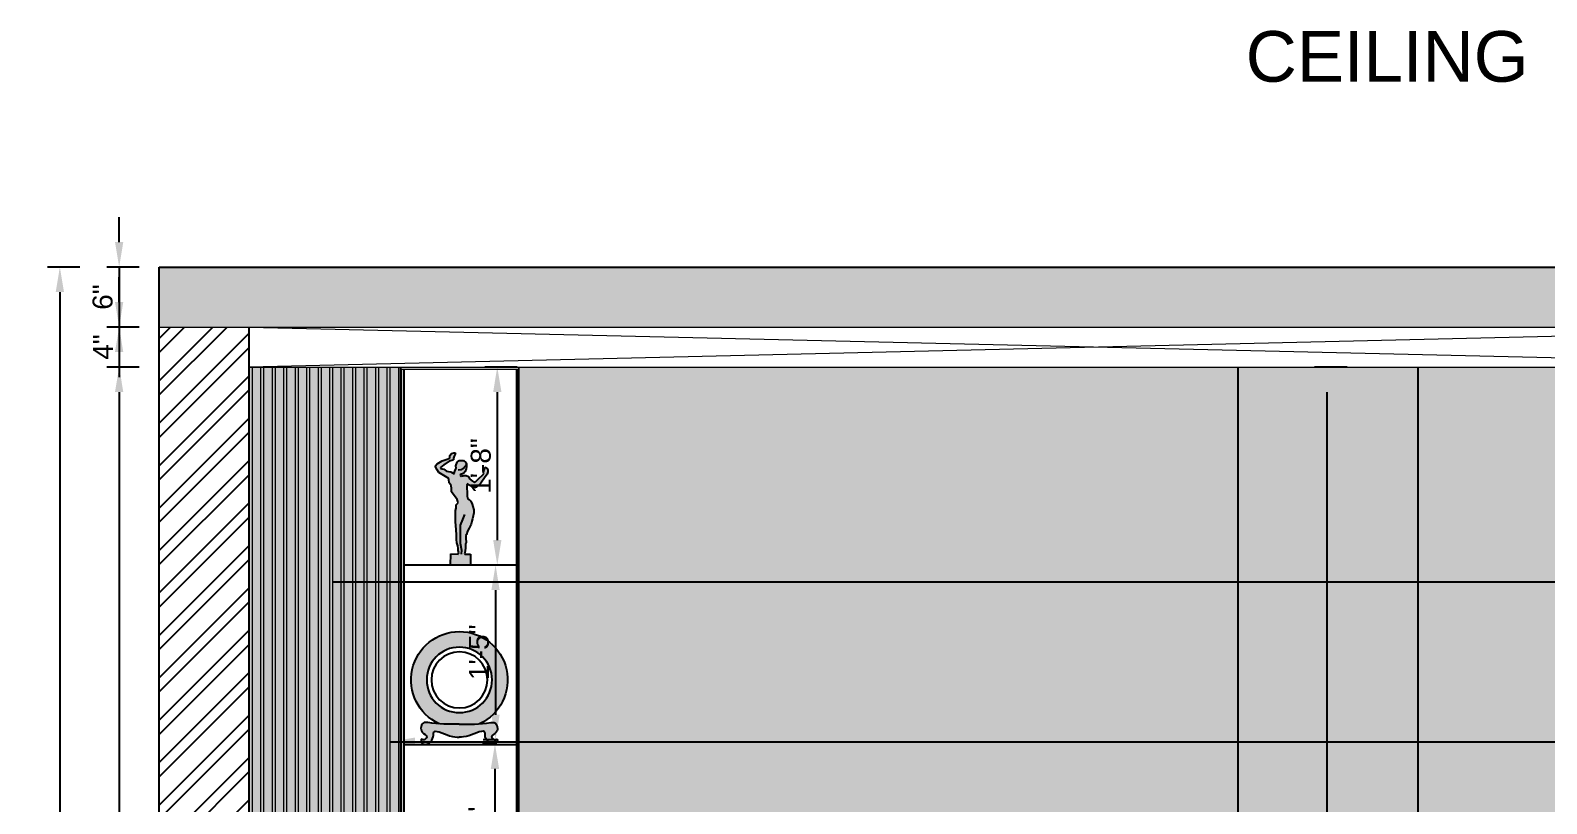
# Model space of a CAD drawing. Header units: inches. Extents: x 213 to 17763, y -4830 to 1802.
# Drawn here: x 4568.9 to 4720.7, y 1062.5 to 1139.9 of the extents above; entities that cross this region are included whole.
import ezdxf

# ---------------------------------------------------------------- set-up
doc = ezdxf.new("R2010")
doc.units = ezdxf.units.IN
doc.header["$MEASUREMENT"] = 0
doc.linetypes.add('ACAD_ISO02W100', pattern=[15, 12, -3])
doc.linetypes.add('AUDIT_D_060311083008-3', pattern=[0])
doc.layers.add('.', color=30, linetype='Continuous')
doc.layers.add('PDF3_Text', color=1, linetype='Continuous')
doc.styles.add('PDF Arial', font='arial.ttf')
doc.styles.get("Standard").update_dxf_attribs({"font": 'arial.ttf'})
doc.dimstyles.new('ISO-25', dxfattribs={"dimtxt": 4.5, "dimasz": 2.5, "dimexe": 1.25, "dimexo": 0.625, "dimtad": 1, "dimdec": 0, "dimlunit": 4, "dimtxsty": 'Standard', "dimcen": 2.5, "dimadec": 0, "dimazin": 0, "dimtfac": 1, "dimtdec": 0, "dimtmove": 0, "dimatfit": 3, "dimfxl": 1, "dimarcsym": 0})

# ---------------------------------------------------------------- blocks, each defined once
blk = doc.blocks.new('25')
for radius in [70.1, 60.1]:
    blk.add_circle((6557.9, 11311.5), radius)
blk.add_arc((6557.9, 11311.5), 103.5, 294.7324, 245.1969)
for points in [[(6558.3, 11216.5), (6490.8, 11220.1), (6483, 11220.1), (6478.7, 11199.5), (6488.7, 11189.6), (6480.8, 11183.2), (6477.3, 11184.6), (6477.3, 11178.2), (6492.9, 11175.4), (6497.2, 11179.6), (6502.9, 11193.1), (6502.9, 11197.4), (6537.7, 11191.7), (6558.3, 11188.9)], [(6558.3, 11216.5), (6625.7, 11220.1), (6633.5, 11220.1), (6637.8, 11199.5), (6627.8, 11189.6), (6635.7, 11183.2), (6639.2, 11184.6), (6639.2, 11178.2), (6623.6, 11175.4), (6619.3, 11179.6), (6613.6, 11193.1), (6613.6, 11197.4), (6578.8, 11191.7), (6558.3, 11188.9)]]:
    blk.add_spline(points, degree=3)
blk = doc.blocks.new('drtyh')
at = {"true_color": 0xf8b530, "transparency": 33554687}
h = blk.add_hatch(color=40, dxfattribs=at)
h.dxf.hatch_style = 1
h.paths.add_polyline_path([(16303.25, 10427.69, 1), (16296.7, 10427.69, 1)], flags=16)
h.paths.add_polyline_path([(16302.78, 10427.69, -1), (16297.17, 10427.69, -1)], flags=0)
edge = h.paths.add_edge_path()
edge.add_spline(control_points=[(16299.99, 10421.96), (16299.7, 10421.97), (16298.92, 10421.99), (16297.34, 10422.9), (16297.43, 10421.99), (16297.23, 10421.63), (16296.87, 10421.2), (16296.19, 10421.16), (16296.14, 10421.86), (16296.48, 10421.58), (16296.99, 10422.14), (16295.95, 10422.38), (16296.24, 10423.52), (16297.83, 10423.26), (16298.97, 10423.26), (16299.99, 10423.26)], knot_values=[0, 0, 0, 0, 20.787751, 56.042945, 60.299426, 74.926701, 80.949267, 96.827316, 103.212101, 107.035659, 117.124289, 131.176918, 152.186735, 159.997944, 227.551543, 227.551543, 227.551543, 227.551543], degree=3, periodic=0)
edge.add_spline(control_points=[(16299.99, 10423.26), (16301.01, 10423.26), (16302.15, 10423.26), (16303.74, 10423.52), (16304.03, 10422.38), (16302.99, 10422.14), (16303.5, 10421.58), (16303.84, 10421.86), (16303.8, 10421.16), (16303.11, 10421.2), (16302.75, 10421.63), (16302.55, 10421.99), (16302.64, 10422.9), (16301.06, 10421.99), (16300.28, 10421.97), (16299.99, 10421.96)], knot_values=[0, 0, 0, 0, 67.553599, 75.364808, 96.374625, 110.427254, 120.515884, 124.339442, 130.724227, 146.602276, 152.624842, 167.252117, 171.508597, 206.763792, 227.551543, 227.551543, 227.551543, 227.551543], degree=3, periodic=0)
edge.add_arc((16299.97, 10427.69), 4.83, 294.7357, 605.1958)
at = {"transparency": 33554687}
h = blk.add_hatch(color=7, dxfattribs=at)
h.dxf.hatch_style = 1
edge = h.paths.add_edge_path()
edge.add_spline(control_points=[(16299.99, 10421.96), (16300.28, 10421.97), (16301.06, 10421.99), (16302.64, 10422.9), (16302.55, 10421.99), (16302.75, 10421.63), (16303.11, 10421.2), (16303.8, 10421.16), (16303.84, 10421.86), (16303.5, 10421.58), (16302.99, 10422.14), (16304.03, 10422.38), (16303.74, 10423.52), (16302.15, 10423.26), (16301.01, 10423.26), (16299.99, 10423.26)], knot_values=[0, 0, 0, 0, 20.787751, 56.042945, 60.299426, 74.926701, 80.949267, 96.827316, 103.212101, 107.035659, 117.124289, 131.176918, 152.186735, 159.997944, 227.551543, 227.551543, 227.551543, 227.551543], degree=3, periodic=0)
edge.add_spline(control_points=[(16299.99, 10423.26), (16298.97, 10423.26), (16297.83, 10423.26), (16296.24, 10423.52), (16295.95, 10422.38), (16296.99, 10422.14), (16296.48, 10421.58), (16296.14, 10421.86), (16296.19, 10421.16), (16296.87, 10421.2), (16297.23, 10421.63), (16297.43, 10421.99), (16297.34, 10422.9), (16298.92, 10421.99), (16299.7, 10421.97), (16299.99, 10421.96)], knot_values=[0, 0, 0, 0, 67.553599, 75.364808, 96.374625, 110.427254, 120.515884, 124.339442, 130.724227, 146.602276, 152.624842, 167.252117, 171.508597, 206.763792, 227.551543, 227.551543, 227.551543, 227.551543], degree=3, periodic=0)
at = {"xscale": 0.04668264049485527, "yscale": 0.04668264049485527, "zscale": 0.04668264049485527}
blk.add_blockref('25', (15993.83, 9899.64), dxfattribs=at)
blk = doc.blocks.new('29')
for p, q in [((5315.7, 11600.4), (5315.1, 11599.2)), ((5315.1, 11599.2), (5316.2, 11596.3)), ((5321.5, 11600.4), (5315.7, 11600.4)), ((5316.2, 11596.3), (5319.8, 11588.6)), ((5319.8, 11588.6), (5322.1, 11581)), ((5329.8, 11598), (5321.5, 11600.4)), ((5322.1, 11581), (5322.1, 11574.5)), ((5334.5, 11592.1), (5329.8, 11598)), ((5335.6, 11589.2), (5334.5, 11592.1)), ((5335.6, 11581), (5335.6, 11589.2)), ((5350.3, 11575.7), (5335.6, 11581)), ((5195.2, 11542.2), (5192.8, 11536.9)), ((5192.8, 11536.9), (5192.8, 11528.7)), ((5192.8, 11528.7), (5195.2, 11520.5)), ((5198.1, 11546.3), (5195.2, 11542.2)), ((5195.2, 11520.5), (5205.2, 11506.4)), ((5202.8, 11545.2), (5198.1, 11546.3)), ((5208.1, 11532.8), (5202.8, 11545.2)), ((5208.7, 11526.4), (5208.1, 11532.8)), ((5208.1, 11521.7), (5208.7, 11526.4)), ((5231, 11498.8), (5208.1, 11521.7)), ((5275.7, 11564.5), (5272.7, 11557.5)), ((5272.7, 11557.5), (5272.7, 11547.5)), ((5272.7, 11547.5), (5274.5, 11541)), ((5274.5, 11541), (5278, 11530.5)), ((5283.9, 11571.6), (5275.7, 11564.5)), ((5278, 11530.5), (5283.3, 11524.6)), ((5283.3, 11524.6), (5290.4, 11520.5)), ((5292.1, 11571.6), (5283.9, 11571.6)), ((5290.4, 11520.5), (5293.9, 11520.5)), ((5301, 11571.6), (5292.1, 11571.6)), ((5293.9, 11520.5), (5296.8, 11516.4)), ((5308, 11565.1), (5301, 11571.6)), ((5313.9, 11551.6), (5308, 11565.1)), ((5312.7, 11542.8), (5313.9, 11551.6)), ((5313.9, 11539.9), (5312.7, 11542.8)), ((5317.4, 11532.2), (5313.9, 11539.9)), ((5319.2, 11522.8), (5317.4, 11532.2)), ((5322.1, 11521.7), (5319.2, 11522.8)), ((5322.1, 11574.5), (5328.6, 11572.2)), ((5324.5, 11524), (5322.1, 11521.7)), ((5326.2, 11525.8), (5324.5, 11524)), ((5332.7, 11529.3), (5326.2, 11525.8)), ((5328.6, 11572.2), (5338.6, 11569.2)), ((5340.9, 11530.5), (5332.7, 11529.3)), ((5338.6, 11569.2), (5358.6, 11555.7)), ((5340.3, 11504.4), (5378, 11526.9)), ((5349.2, 11532.2), (5340.9, 11530.5)), ((5358.6, 11538.7), (5349.2, 11532.2)), ((5365, 11570.4), (5350.3, 11575.7)), ((5358.6, 11555.7), (5370.9, 11545.7)), ((5365, 11540.5), (5358.6, 11538.7)), ((5383.3, 11559.3), (5365, 11570.4)), ((5369.1, 11541.6), (5365, 11540.5)), ((5371.5, 11543.4), (5369.1, 11541.6)), ((5370.9, 11545.7), (5371.5, 11543.4)), ((5378, 11526.9), (5384.4, 11536.3)), ((5391.5, 11549.9), (5383.3, 11559.3)), ((5384.4, 11536.3), (5391.5, 11549.9)), ((5205.2, 11506.4), (5218.7, 11486.4)), ((5218.7, 11486.4), (5235.7, 11470.6)), ((5238.7, 11491.1), (5231, 11498.8)), ((5235.7, 11470.6), (5241.6, 11468.8)), ((5243.4, 11489.4), (5238.7, 11491.1)), ((5241.6, 11468.8), (5246.9, 11470)), ((5250.4, 11493.5), (5243.4, 11489.4)), ((5246.9, 11470), (5272.2, 11483.5)), ((5255.7, 11497.6), (5250.4, 11493.5)), ((5261.6, 11502.9), (5255.7, 11497.6)), ((5265.7, 11511.7), (5261.6, 11502.9)), ((5274.5, 11515.8), (5265.7, 11511.7)), ((5272.2, 11483.5), (5271, 11480)), ((5271, 11480), (5272.2, 11474.7)), ((5272.2, 11465.3), (5271, 11454.7)), ((5272.2, 11474.7), (5272.2, 11465.3)), ((5283.3, 11515.2), (5274.5, 11515.8)), ((5286.9, 11513.4), (5283.3, 11515.2)), ((5289.2, 11513.4), (5286.9, 11513.4)), ((5292.7, 11512.9), (5289.2, 11513.4)), ((5295.7, 11513.4), (5292.7, 11512.9)), ((5296.8, 11516.4), (5295.7, 11513.4)), ((5329.2, 11453.3), (5330.3, 11466.2)), ((5330.3, 11466.2), (5331.5, 11477.9)), ((5331.5, 11477.9), (5338, 11487.9)), ((5338, 11487.9), (5340.3, 11500.2)), ((5340.3, 11500.2), (5340.3, 11504.4)), ((5251, 11407.1), (5249.2, 11398.3)), ((5256.3, 11418.3), (5251, 11407.1)), ((5262.8, 11424.8), (5256.3, 11418.3)), ((5267.5, 11427.1), (5262.8, 11424.8)), ((5270.4, 11437.1), (5267.5, 11427.1)), ((5271, 11444.7), (5270.4, 11437.1)), ((5271, 11454.7), (5271, 11444.7)), ((5304.5, 11412.1), (5306.2, 11417.4)), ((5312.7, 11404.5), (5304.5, 11412.1)), ((5306.2, 11417.4), (5308, 11425.1)), ((5308, 11425.1), (5329.2, 11453.3)), ((5312.7, 11391.6), (5312.7, 11404.5)), ((5249.2, 11398.3), (5245.1, 11386)), ((5245.1, 11386), (5245.7, 11373.7)), ((5245.7, 11373.7), (5250.4, 11352.1)), ((5250.4, 11352.1), (5253.3, 11342.7)), ((5280.9, 11368.1), (5288.6, 11349.2)), ((5288.6, 11349.2), (5296.4, 11328.2)), ((5314.5, 11382.8), (5312.7, 11391.6)), ((5315, 11356.9), (5314.5, 11382.8)), ((5314.5, 11339.9), (5315, 11356.9)), ((5253.3, 11342.7), (5255.7, 11331)), ((5255.7, 11331), (5262.7, 11316.9)), ((5262.7, 11316.9), (5269.8, 11304.6)), ((5269.8, 11304.6), (5273.3, 11292.2)), ((5273.3, 11292.2), (5275.1, 11288.1)), ((5296.4, 11328.2), (5297.5, 11298.2)), ((5297.5, 11298.2), (5296.4, 11259.3)), ((5310.6, 11291.5), (5311.7, 11310.5)), ((5310.6, 11273.6), (5310.6, 11291.5)), ((5311.7, 11310.5), (5313.8, 11326.3)), ((5313.8, 11326.3), (5314.5, 11339.9)), ((5275.1, 11278.1), (5274.5, 11262.3)), ((5274.5, 11262.3), (5276.8, 11257)), ((5275.1, 11288.1), (5275.1, 11278.1)), ((5276.8, 11257), (5277.4, 11242.9)), ((5277.4, 11242.9), (5278.6, 11229.4)), ((5296.4, 11259.3), (5292, 11233.8)), ((5292, 11233.8), (5293.1, 11218.3)), ((5304.3, 11239.8), (5305.4, 11249.3)), ((5304.3, 11231.4), (5304.3, 11239.8)), ((5305.4, 11249.3), (5309.6, 11260.9)), ((5309.6, 11260.9), (5310.6, 11273.6)), ((5257.4, 11218.2), (5258, 11177.7)), ((5279.2, 11218.2), (5257.4, 11218.2)), ((5258, 11177.7), (5334.4, 11176.5)), ((5278.6, 11229.4), (5280.9, 11220)), ((5280.9, 11220), (5279.2, 11218.2)), ((5302.2, 11224), (5304.3, 11231.4)), ((5304.3, 11217.7), (5302.2, 11224)), ((5332.8, 11218.8), (5304.3, 11217.7)), ((5333.9, 11176.6), (5332.8, 11218.8))]:
    blk.add_line(p, q)
blk.add_arc((5302.5, 11565.8), 30.3, 194.8067, 273.04279)
blk = doc.blocks.new('dfujhyfgh')
at = {"true_color": 0x000000}
h = blk.add_hatch(color=18, dxfattribs=at)
h.dxf.hatch_style = 1
h.paths.add_polyline_path([(5270.4, 11437.1), (5267.5, 11427.1), (5262.8, 11424.8), (5256.3, 11418.3), (5251, 11407.1), (5249.2, 11398.3), (5245.1, 11386), (5245.7, 11373.7), (5250.4, 11352.1), (5253.3, 11342.7), (5255.7, 11331), (5262.7, 11316.9), (5269.8, 11304.6), (5273.3, 11292.2), (5275.1, 11288.1), (5275.1, 11278.1), (5274.5, 11262.3), (5276.8, 11257), (5277.4, 11242.9), (5278.6, 11229.4), (5280.9, 11220), (5279.2, 11218.2), (5257.4, 11218.2), (5258, 11177.7), (5333.9, 11176.6), (5332.8, 11218.8), (5304.3, 11217.7), (5302.2, 11224), (5304.3, 11231.4), (5304.3, 11239.8), (5305.4, 11249.3), (5309.6, 11260.9), (5310.6, 11273.6), (5310.6, 11291.5), (5311.7, 11310.5), (5313.8, 11326.3), (5314.5, 11339.9), (5315, 11356.9), (5314.5, 11382.8), (5312.7, 11391.6), (5312.7, 11404.5), (5304.5, 11412.1), (5306.2, 11417.4), (5308, 11425.1), (5329.2, 11453.3), (5330.3, 11466.2), (5331.5, 11477.9), (5338, 11487.9), (5340.3, 11500.2), (5340.3, 11504.4), (5378, 11526.9), (5384.4, 11536.3), (5391.5, 11549.9), (5383.3, 11559.3), (5365, 11570.4), (5350.3, 11575.7), (5335.6, 11581), (5335.6, 11589.2), (5334.5, 11592.1), (5329.8, 11598), (5321.5, 11600.4), (5315.7, 11600.4), (5315.1, 11599.2), (5316.2, 11596.3), (5319.8, 11588.6), (5322.1, 11581), (5322.1, 11574.5), (5328.6, 11572.2), (5338.6, 11569.2), (5358.6, 11555.7), (5370.9, 11545.7), (5371.5, 11543.4), (5369.1, 11541.6), (5365, 11540.5), (5358.6, 11538.7), (5349.2, 11532.2), (5340.9, 11530.5), (5332.7, 11529.3), (5326.2, 11525.8), (5324.5, 11524), (5322.1, 11521.7), (5319.2, 11522.8), (5317.4, 11532.2), (5313.9, 11539.9), (5312.7, 11542.8), (5313.9, 11551.6), (5308, 11565.1), (5301, 11571.6), (5292.1, 11571.6), (5283.9, 11571.6), (5275.7, 11564.5), (5272.7, 11557.5), (5272.7, 11547.5), (5274.5, 11541), (5278, 11530.5), (5283.3, 11524.6), (5290.4, 11520.5), (5293.9, 11520.5), (5296.8, 11516.4), (5295.7, 11513.4), (5292.7, 11512.9), (5289.2, 11513.4), (5286.9, 11513.4), (5283.3, 11515.2), (5274.5, 11515.8), (5265.7, 11511.7), (5261.6, 11502.9), (5255.7, 11497.6), (5250.4, 11493.5), (5243.4, 11489.4), (5238.7, 11491.1), (5231, 11498.8), (5208.1, 11521.7), (5208.7, 11526.4), (5208.1, 11532.8), (5202.8, 11545.2), (5198.1, 11546.3), (5195.2, 11542.2), (5192.8, 11536.9), (5192.8, 11528.7), (5195.2, 11520.5), (5205.2, 11506.4), (5218.7, 11486.4), (5235.7, 11470.6), (5241.6, 11468.8), (5246.9, 11470), (5272.2, 11483.5), (5271, 11480), (5272.2, 11474.7), (5272.2, 11465.3), (5271, 11454.7), (5271, 11444.7)])
blk.add_blockref('29', (0, 0))
blk = doc.blocks.new('*D196')
at = {"color": 0, "linetype": 'AUDIT_D_060311083008-3', "lineweight": -2, "transparency": 16777216}
for p, q in [((4577.78, 1118.71), (4577.78, 1121.21)), ((4577.78, 1116.21), (4577.78, 1110.21)), ((4577.78, 1107.71), (4577.78, 1105.21))]:
    blk.add_line(p, q, dxfattribs=at)
at = {"color": 0, "linetype": 'ACAD_ISO02W100', "lineweight": -2, "transparency": 16777216}
for p, q in [((4579.78, 1116.21), (4576.53, 1116.21)), ((4579.78, 1110.21), (4576.53, 1110.21))]:
    blk.add_line(p, q, dxfattribs=at)
at = {"color": 0, "transparency": 16777216}
for points in [[(4577.36, 1118.71), (4578.19, 1118.71), (4577.78, 1116.21)], [(4577.36, 1107.71), (4578.19, 1107.71), (4577.78, 1110.21)]]:
    blk.add_solid(points, dxfattribs=at)
at = {"layer": 'Defpoints', "color": 0, "transparency": 16777216}
for p in [(4581.78, 1116.21), (4577.78, 1110.21), (4581.78, 1110.21)]:
    blk.add_point(p, dxfattribs=at)
at = {"color": 0, "lineweight": 5, "transparency": 16777216, "insert": (4576.13, 1113.21), "char_height": 2, "attachment_point": 5, "rotation": 90}
blk.add_mtext('6"', dxfattribs=at)
blk = doc.blocks.new('*D197')
at = {"color": 0, "linetype": 'AUDIT_D_060311083008-3', "lineweight": -2, "transparency": 16777216}
for p, q in [((4577.78, 1112.71), (4577.78, 1115.21)), ((4577.78, 1110.21), (4577.78, 1106.21)), ((4577.78, 1103.71), (4577.78, 1101.21))]:
    blk.add_line(p, q, dxfattribs=at)
at = {"color": 0, "linetype": 'ACAD_ISO02W100', "lineweight": -2, "transparency": 16777216}
for p, q in [((4579.78, 1110.21), (4576.53, 1110.21)), ((4579.78, 1106.21), (4576.53, 1106.21))]:
    blk.add_line(p, q, dxfattribs=at)
at = {"color": 0, "transparency": 16777216}
for points in [[(4577.36, 1112.71), (4578.19, 1112.71), (4577.78, 1110.21)], [(4577.36, 1103.71), (4578.19, 1103.71), (4577.78, 1106.21)]]:
    blk.add_solid(points, dxfattribs=at)
at = {"layer": 'Defpoints', "color": 0, "transparency": 16777216}
for p in [(4581.78, 1110.21), (4577.78, 1106.21), (4586.78, 1106.21)]:
    blk.add_point(p, dxfattribs=at)
at = {"color": 0, "lineweight": 5, "transparency": 16777216, "insert": (4576.15, 1108.21), "char_height": 2, "attachment_point": 5, "rotation": 90}
blk.add_mtext('4"', dxfattribs=at)
blk = doc.blocks.new('*D198')
at = {"color": 0, "linetype": 'ACAD_ISO02W100', "lineweight": -2, "transparency": 16777216}
for p, q in [((4573.84, 1116.21), (4570.59, 1116.21)), ((4573.84, 996.21), (4570.59, 996.21))]:
    blk.add_line(p, q, dxfattribs=at)
at = {"color": 0, "linetype": 'AUDIT_D_060311083008-3', "lineweight": -2, "transparency": 16777216}
blk.add_line((4571.84, 1113.71), (4571.84, 998.71), dxfattribs=at)
at = {"color": 0, "transparency": 16777216}
for points in [[(4571.43, 1113.71), (4572.26, 1113.71), (4571.84, 1116.21)], [(4571.43, 998.71), (4572.26, 998.71), (4571.84, 996.21)]]:
    blk.add_solid(points, dxfattribs=at)
at = {"layer": 'Defpoints', "color": 0, "transparency": 16777216}
for p in [(4581.78, 1116.21), (4571.84, 996.21), (4579.78, 996.21)]:
    blk.add_point(p, dxfattribs=at)
at = {"color": 0, "lineweight": 5, "transparency": 16777216, "insert": (4570.2, 1056.21), "char_height": 2, "attachment_point": 5, "rotation": 90}
blk.add_mtext("10'", dxfattribs=at)
blk = doc.blocks.new('*D206')
at = {"color": 0, "linetype": 'ACAD_ISO02W100', "lineweight": -2, "transparency": 16777216}
for p, q in [((4579.78, 1106.21), (4576.53, 1106.21)), ((4579.78, 999.21), (4576.53, 999.21))]:
    blk.add_line(p, q, dxfattribs=at)
at = {"color": 0, "linetype": 'AUDIT_D_060311083008-3', "lineweight": -2, "transparency": 16777216}
blk.add_line((4577.78, 1103.71), (4577.78, 1001.71), dxfattribs=at)
at = {"color": 0, "transparency": 16777216}
for points in [[(4577.36, 1103.71), (4578.19, 1103.71), (4577.78, 1106.21)], [(4577.36, 1001.71), (4578.19, 1001.71), (4577.78, 999.21)]]:
    blk.add_solid(points, dxfattribs=at)
at = {"layer": 'Defpoints', "color": 0, "transparency": 16777216}
for p in [(4586.78, 1106.21), (4577.78, 999.21), (4590.78, 999.21)]:
    blk.add_point(p, dxfattribs=at)
at = {"color": 0, "transparency": 16777216, "insert": (4576.13, 1052.71), "char_height": 2, "attachment_point": 5, "rotation": 90}
blk.add_mtext('8\'-11"', dxfattribs=at)
blk = doc.blocks.new('*D244')
at = {"color": 0, "linetype": 'ACAD_ISO02W100', "lineweight": -2, "transparency": 16777216}
for p, q in [((4617.62, 1106.21), (4614.37, 1106.21)), ((4617.62, 1086.41), (4614.37, 1086.41))]:
    blk.add_line(p, q, dxfattribs=at)
at = {"color": 0, "linetype": 'AUDIT_D_060311083008-3', "lineweight": -2, "transparency": 16777216}
blk.add_line((4615.62, 1103.71), (4615.62, 1088.91), dxfattribs=at)
at = {"color": 0, "transparency": 16777216}
for points in [[(4615.21, 1103.71), (4616.04, 1103.71), (4615.62, 1106.21)], [(4615.21, 1088.91), (4616.04, 1088.91), (4615.62, 1086.41)]]:
    blk.add_solid(points, dxfattribs=at)
at = {"layer": 'Defpoints', "color": 0, "transparency": 16777216}
for p in [(4621.63, 1106.21), (4615.62, 1086.41), (4621.63, 1086.41)]:
    blk.add_point(p, dxfattribs=at)
at = {"color": 0, "lineweight": 5, "transparency": 16777216, "insert": (4613.98, 1096.31), "char_height": 2, "attachment_point": 5, "rotation": 90}
blk.add_mtext('1\'-8"', dxfattribs=at)
blk = doc.blocks.new('*D245')
at = {"color": 0, "linetype": 'ACAD_ISO02W100', "lineweight": -2, "transparency": 16777216}
for p, q in [((4617.45, 1086.41), (4614.2, 1086.41)), ((4615.45, 1068.94), (4614.2, 1068.94))]:
    blk.add_line(p, q, dxfattribs=at)
at = {"color": 0, "linetype": 'AUDIT_D_060311083008-3', "lineweight": -2, "transparency": 16777216}
blk.add_line((4615.45, 1083.91), (4615.45, 1071.44), dxfattribs=at)
at = {"color": 0, "transparency": 16777216}
for points in [[(4615.03, 1083.91), (4615.86, 1083.91), (4615.45, 1086.41)], [(4615.03, 1071.44), (4615.86, 1071.44), (4615.45, 1068.94)]]:
    blk.add_solid(points, dxfattribs=at)
at = {"layer": 'Defpoints', "color": 0, "transparency": 16777216}
for p in [(4621.63, 1086.41), (4615.45, 1068.94), (4615.45, 1068.94)]:
    blk.add_point(p, dxfattribs=at)
at = {"color": 0, "transparency": 16777216, "insert": (4613.8, 1077.68), "char_height": 2, "attachment_point": 5, "rotation": 90}
blk.add_mtext('1\'-5"', dxfattribs=at)
blk = doc.blocks.new('*D246')
at = {"color": 0, "linetype": 'ACAD_ISO02W100', "lineweight": -2, "transparency": 16777216}
for p, q in [((4615.39, 1068.51), (4614.14, 1068.51)), ((4615.39, 1050.41), (4616.64, 1050.41))]:
    blk.add_line(p, q, dxfattribs=at)
at = {"color": 0, "linetype": 'AUDIT_D_060311083008-3', "lineweight": -2, "transparency": 16777216}
blk.add_line((4615.39, 1066.01), (4615.39, 1052.91), dxfattribs=at)
at = {"color": 0, "transparency": 16777216}
for points in [[(4614.97, 1066.01), (4615.81, 1066.01), (4615.39, 1068.51)], [(4614.97, 1052.91), (4615.81, 1052.91), (4615.39, 1050.41)]]:
    blk.add_solid(points, dxfattribs=at)
at = {"layer": 'Defpoints', "color": 0, "transparency": 16777216}
for p in [(4615.4, 1068.51), (4615.36, 1050.41), (4615.39, 1050.41)]:
    blk.add_point(p, dxfattribs=at)
at = {"color": 0, "transparency": 16777216, "insert": (4613.74, 1059.46), "char_height": 2, "attachment_point": 5, "rotation": 90}
blk.add_mtext('1\'-6"', dxfattribs=at)
blk = doc.blocks.new('*D252')
at = {"color": 0, "linetype": 'ACAD_ISO02W100', "lineweight": -2, "transparency": 16777216}
for p, q in [((4700.68, 1106.21), (4697.43, 1106.21)), ((4700.68, 999.21), (4697.43, 999.21))]:
    blk.add_line(p, q, dxfattribs=at)
at = {"color": 0, "linetype": 'AUDIT_D_060311083008-3', "lineweight": -2, "transparency": 16777216}
blk.add_line((4698.68, 1001.71), (4698.68, 1103.71), dxfattribs=at)
at = {"color": 0, "transparency": 16777216}
for points in [[(4698.26, 1103.71), (4699.1, 1103.71), (4698.68, 1106.21)], [(4698.26, 1001.71), (4699.1, 1001.71), (4698.68, 999.21)]]:
    blk.add_solid(points, dxfattribs=at)
at = {"layer": 'Defpoints', "color": 0, "transparency": 16777216}
for p in [(4698.68, 1106.21), (4707.78, 1106.21), (4707.78, 999.21)]:
    blk.add_point(p, dxfattribs=at)
at = {"color": 0, "transparency": 16777216, "insert": (4697.03, 1052.71), "char_height": 2, "attachment_point": 5, "rotation": 90}
blk.add_mtext('8\'-11"', dxfattribs=at)

msp = doc.modelspace()

# ---------------------------------------------------------------- hatches: boundary and pattern name
at = {"layer": '.', "lineweight": 5, "transparency": 33554687}
h = msp.add_hatch(dxfattribs=at)
h.set_pattern_fill('AR-CONC', color=1, scale=0.03)
h.set_pattern_definition([(50, (-1231.2225, 646.209), (5.46554, -0.4781726), [0.5715, -6.2865]), (355, (-1231.2225, 646.209), (-1.0573026, 5.7317054), [0.4572, -5.0292175]), (100.45144, (-1230.767, 646.169), (4.4082374, 5.2535326), [0.4857003, -5.3427073]), (46.1842, (-1231.2225, 647.733), (8.132371, -1.26127), [0.85725, -9.42975]), (96.63556, (-1230.545, 647.628), (7.122124, 7.422784), [0.728551, -8.014068]), (351.18415, (-1231.2225, 647.733), (7.122124, 7.422784), [0.685799, -7.543792]), (21, (-1230.4605, 647.352), (4.5484317, -3.067956), [0.5715, -6.2865]), (326, (-1230.4605, 647.352), (1.854061, 5.525639), [0.4572, -5.0292]), (71.45144, (-1230.0815, 647.0964), (6.4024926, 2.457683), [0.4857003, -5.342698]), (37.5, (-1231.2225, 646.2091), (0.0926581, 2.53665117), [0, -4.96824, 0, -5.1054, 0, -5.04825]), (7.5, (-1231.2225, 646.209), (2.0045899, 3.0054172), [0, -2.91084, 0, -4.85394, 0, -1.92405]), (327.5, (-1232.9218, 646.2091), (4.06771786, -0.1718623), [0, -1.905, 0, -5.9436, 0, -7.8867]), (317.5, (-1233.6838, 646.209), (4.4438754, 0.7627947), [0, -2.4765, 0, -3.94716, 0, -5.6007])])
h.paths.add_polyline_path([(4770.78, 1116.21), (4581.78, 1116.21), (4581.78, 1110.21), (4770.78, 1110.21)])
at = {"layer": '.'}
h = msp.add_hatch(dxfattribs=at)
h.set_pattern_fill('ANSI32', color=1, scale=8)
h.set_pattern_definition([(45, (1168.788, 504.7093), (-2.1213203, 2.1213203), []), (45, (1170.2023, 504.7093), (-2.1213203, 2.1213203), [])])
h.paths.add_polyline_path([(4590.78, 1110.21), (4581.78, 1110.21), (4581.78, 996.21), (4590.78, 996.21)])
h.paths.add_polyline_path([(4770.78, 1110.21), (4761.78, 1110.21), (4761.78, 996.21), (4770.78, 996.21)])
at = {"layer": '.', "true_color": 0xd7d7c7}
h = msp.add_hatch(color=254, dxfattribs=at)
h.dxf.hatch_style = 1
h.paths.add_polyline_path([(4605.98, 1106.21), (4590.78, 1106.21), (4590.78, 999.21), (4605.98, 999.21)])
at = {"layer": '.'}
h = msp.add_hatch(color=6, dxfattribs=at)
h.dxf.hatch_style = 1
h.paths.add_polyline_path([(4606.28, 1106.01), (4605.98, 1106.01), (4605.98, 999.41), (4606.28, 999.41)])
at = {"layer": '.', "true_color": 0xe7e9e7}
h = msp.add_hatch(color=254, dxfattribs=at)
h.dxf.hatch_style = 1
h.paths.add_polyline_path([(4689.78, 1106.21), (4617.78, 1106.21), (4617.78, 1020.21), (4641.78, 1020.21), (4689.78, 1020.21)])
h.paths.add_polyline_path([(4677.64, 1053.74), (4677.64, 1028.21), (4629.92, 1028.21), (4629.92, 1053.74)], flags=16)
h.paths.add_polyline_path([(4689.78, 1008.21), (4617.78, 1008.21), (4617.78, 999.21), (4689.78, 999.21)])
at = {"layer": '.', "true_color": 0xd7d7c7}
h = msp.add_hatch(color=254, dxfattribs=at)
h.dxf.hatch_style = 1
h.paths.add_polyline_path([(4707.78, 1106.21), (4689.78, 1106.21), (4689.78, 999.21), (4707.78, 999.21)])
h.paths.add_polyline_path([(4705.78, 1038.21), (4706.78, 1038.21), (4706.78, 1020.21), (4705.78, 1020.21)], flags=16)
h = msp.add_hatch(color=254, dxfattribs=at)
h.dxf.hatch_style = 1
h.paths.add_polyline_path([(4725.78, 1106.21), (4707.78, 1106.21), (4707.78, 999.21), (4725.78, 999.21)])
h.paths.add_polyline_path([(4709.78, 1038.21), (4709.78, 1020.21), (4708.78, 1020.21), (4708.78, 1038.21)], flags=16)

# ---------------------------------------------------------------- linework, layer by layer
for p, q in [((4581.78, 996.21), (4581.78, 1116.21)), ((4581.78, 1116.21), (4770.78, 1116.21)), ((4590.78, 996.21), (4590.78, 1110.21)), ((4605.98, 999.21), (4605.98, 1106.21)), ((4605.98, 1106.01), (4605.98, 999.21)), ((4606.28, 1106.01), (4606.28, 999.41)), ((4617.58, 999.41), (4617.58, 1106.01)), ((4617.78, 999.21), (4617.78, 1106.21)), ((4689.78, 996.21), (4689.78, 1106.21)), ((4707.78, 999.21), (4707.78, 1106.21)), ((4617.58, 1086.41), (4606.28, 1086.41)), ((4617.58, 1068.41), (4606.28, 1068.41))]:
    msp.add_line(p, q)
at = {"lineweight": 5}
for p, q in [((4581.78, 1116.21), (4679.91, 1116.21)), ((4581.78, 1110.21), (4770.78, 1110.21)), ((4590.78, 1110.21), (4761.78, 1106.21)), ((4761.78, 1110.21), (4590.78, 1106.21)), ((4590.78, 1106.21), (4761.78, 1106.21)), ((4605.98, 1106.01), (4617.58, 1106.01))]:
    msp.add_line(p, q, dxfattribs=at)
at = {"lineweight": 0}
for p, q in [((4590.78, 1106.21), (4590.78, 1009.65)), ((4591.08, 1106.21), (4591.08, 999.21)), ((4591.93, 1106.21), (4591.93, 999.21)), ((4592.23, 1106.21), (4592.23, 999.21)), ((4593.08, 1106.21), (4593.08, 999.21)), ((4593.38, 1106.21), (4593.38, 999.21)), ((4594.23, 1106.21), (4594.23, 999.21)), ((4594.53, 1106.21), (4594.53, 999.21)), ((4595.38, 1106.21), (4595.38, 999.21)), ((4595.68, 1106.21), (4595.68, 999.21)), ((4596.53, 1106.21), (4596.53, 999.21)), ((4596.83, 1106.21), (4596.83, 999.21)), ((4597.68, 1106.21), (4597.68, 999.21)), ((4597.98, 1106.21), (4597.98, 999.21)), ((4598.83, 1106.21), (4598.83, 999.21)), ((4599.13, 1106.21), (4599.13, 999.21)), ((4599.98, 1106.21), (4599.98, 999.21)), ((4600.28, 1106.21), (4600.28, 999.21)), ((4601.13, 1106.21), (4601.13, 999.21)), ((4601.43, 1106.21), (4601.43, 999.21)), ((4602.28, 1106.21), (4602.28, 999.21)), ((4602.58, 1106.21), (4602.58, 999.21)), ((4603.43, 1106.21), (4603.43, 999.21)), ((4603.73, 1106.21), (4603.73, 999.21)), ((4604.58, 1106.21), (4604.58, 999.21)), ((4604.88, 1106.21), (4604.88, 999.21)), ((4605.73, 1106.21), (4605.73, 999.21))]:
    msp.add_line(p, q, dxfattribs=at)

# ---------------------------------------------------------------- block references
at = {"lineweight": 0, "xscale": -0.02648350747893382, "yscale": 0.02648350747893382, "zscale": 0.02648350747893382}
msp.add_blockref('dfujhyfgh', (4752.19, 790.4), dxfattribs=at)
at = {"color": 18, "lineweight": 0, "true_color": 0x000000, "xscale": -1}
msp.add_blockref('drtyh', (20911.8, -9352.77), dxfattribs=at)

# ---------------------------------------------------------------- texts
at = {"layer": 'PDF3_Text', "lineweight": 5, "insert": (4690.53, 1134.67), "char_height": 5.069, "attachment_point": 7, "style": 'PDF Arial'}
msp.add_mtext_dynamic_manual_height_columns('CEILING ', width=114.7518, gutter_width=49.21, heights=[0], dxfattribs=at)

# ---------------------------------------------------------------- dimensions: what is measured, and where the dimension line sits
at = {"lineweight": 5}
for base, p1, p2, picture, middle in [((4577.78, 1110.21), (4581.78, 1116.21), (4581.78, 1110.21), '*D196', (4576.13, 1113.21)), ((4571.84, 996.21), (4581.78, 1116.21), (4579.78, 996.21), '*D198', (4570.2, 1056.21)), ((4577.78, 1106.21), (4581.78, 1110.21), (4586.78, 1106.21), '*D197', (4576.15, 1108.21)), ((4615.62, 1086.41), (4621.63, 1106.21), (4621.63, 1086.41), '*D244', (4613.98, 1096.31))]:
    dim = msp.add_linear_dim(base=base, p1=p1, p2=p2, angle=90, dimstyle='ISO-25', override={"dimtxt": 2, "dimtmove": 1, "dimfxl": 2, "dimfxlon": 1, "dimarcsym": 2}, dxfattribs=at)
    dim.commit()
    dim.dimension.update_dxf_attribs({"geometry": picture, "text_midpoint": middle})
for base, p1, p2, picture, middle in [((4577.78, 999.21), (4586.78, 1106.21), (4590.78, 999.21), '*D206', (4576.13, 1052.71)), ((4698.68, 1106.21), (4707.78, 999.21), (4707.78, 1106.21), '*D252', (4697.03, 1052.71)), ((4615.45, 1068.94), (4621.63, 1086.41), (4615.45, 1068.94), '*D245', (4613.8, 1077.68)), ((4615.39, 1050.41), (4615.4, 1068.51), (4615.36, 1050.41), '*D246', (4613.74, 1059.46))]:
    dim = msp.add_linear_dim(base=base, p1=p1, p2=p2, angle=90, dimstyle='ISO-25', override={"dimtxt": 2, "dimtmove": 1, "dimfxl": 2, "dimfxlon": 1, "dimarcsym": 2})
    dim.commit()
    dim.dimension.update_dxf_attribs({"geometry": picture, "text_midpoint": middle})

# ---------------------------------------------------------------- leaders
for points in [[(4599.13, 1084.73), (4782.82, 1084.73)], [(4604.88, 1068.74), (4782.82, 1068.74)]]:
    msp.add_leader(points, dimstyle='ISO-25', override={"dimgap": 0.625, "dimtad": 0}, dxfattribs=at)

doc.saveas('drawing.dxf')
